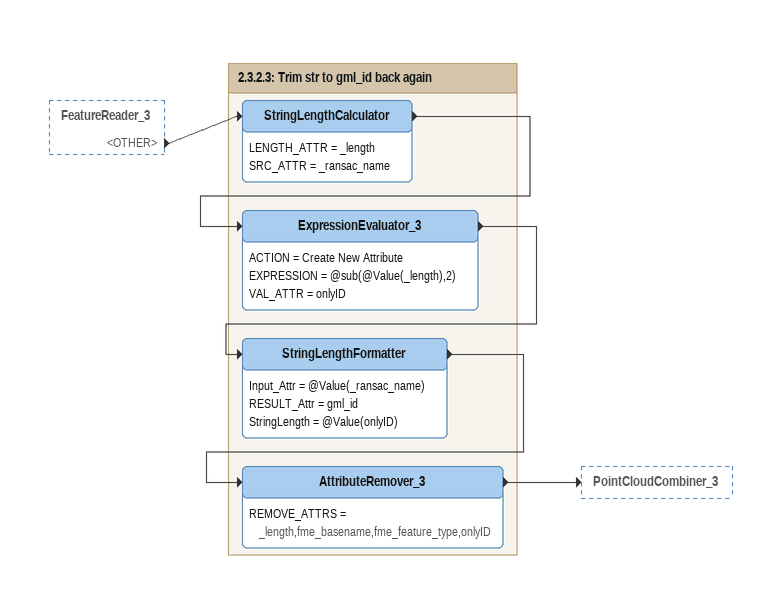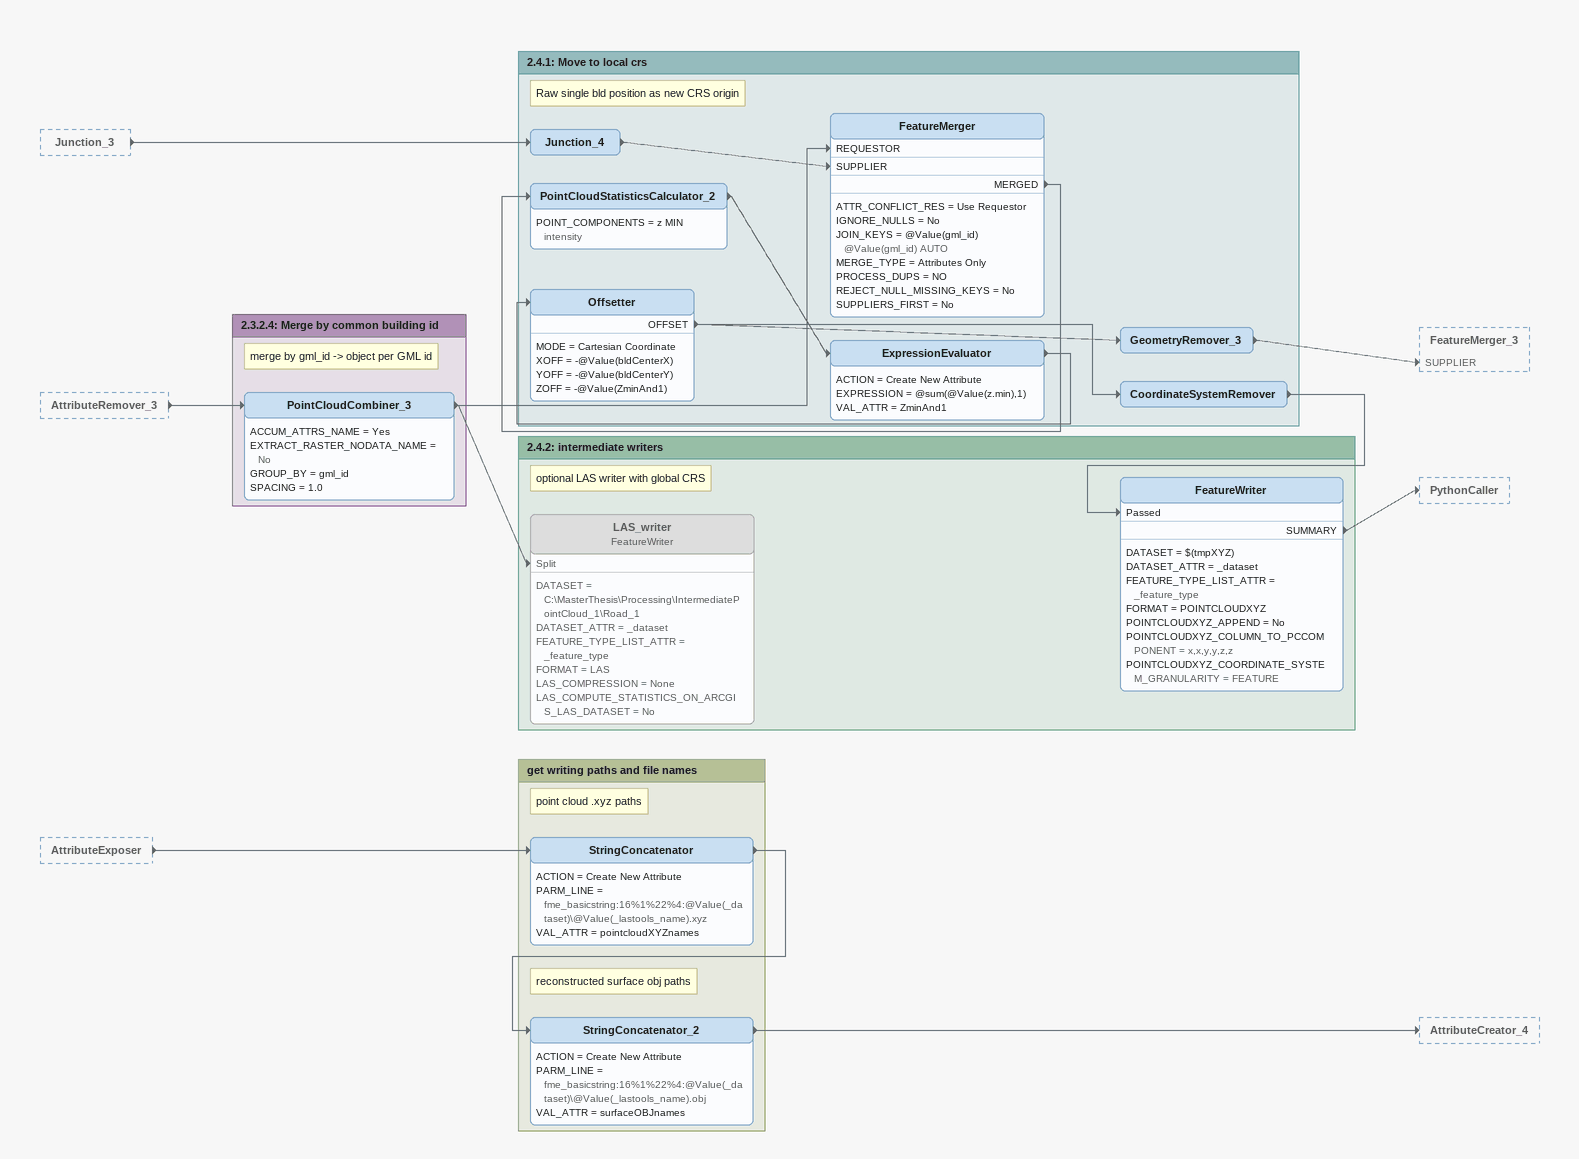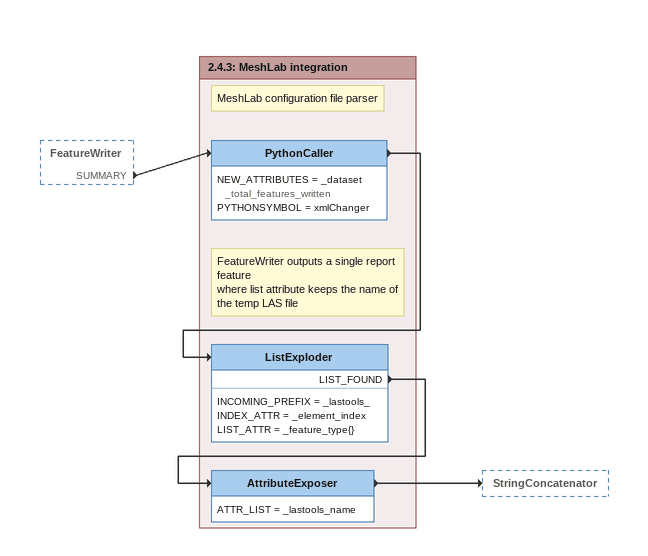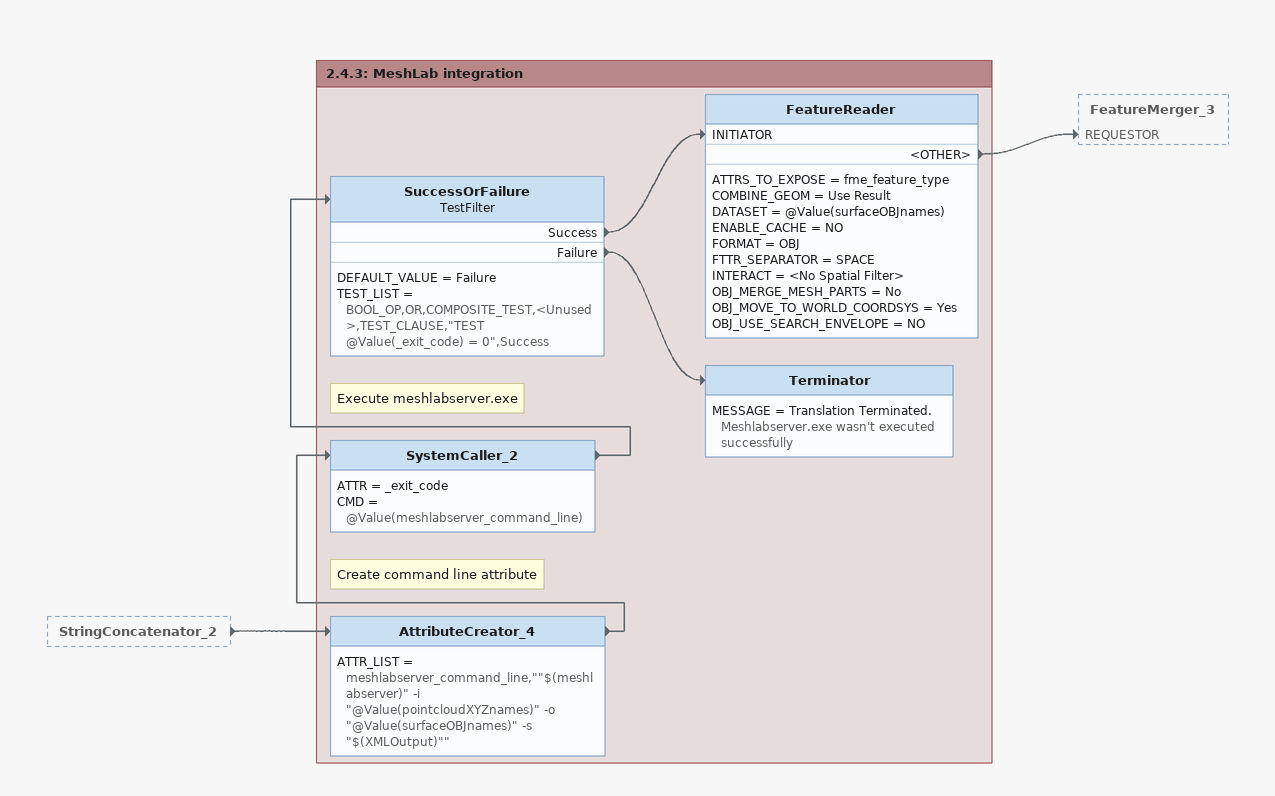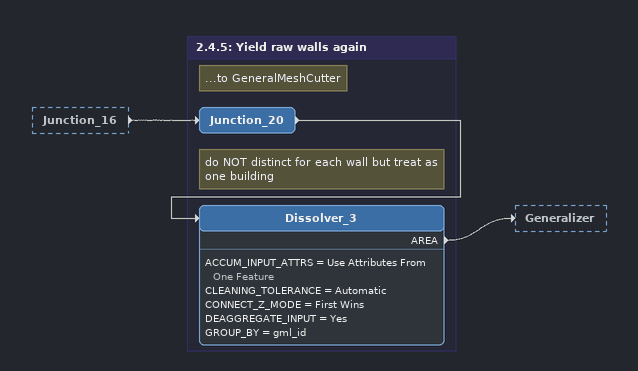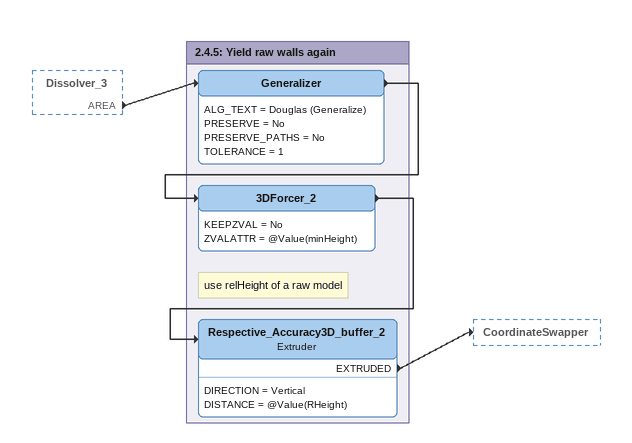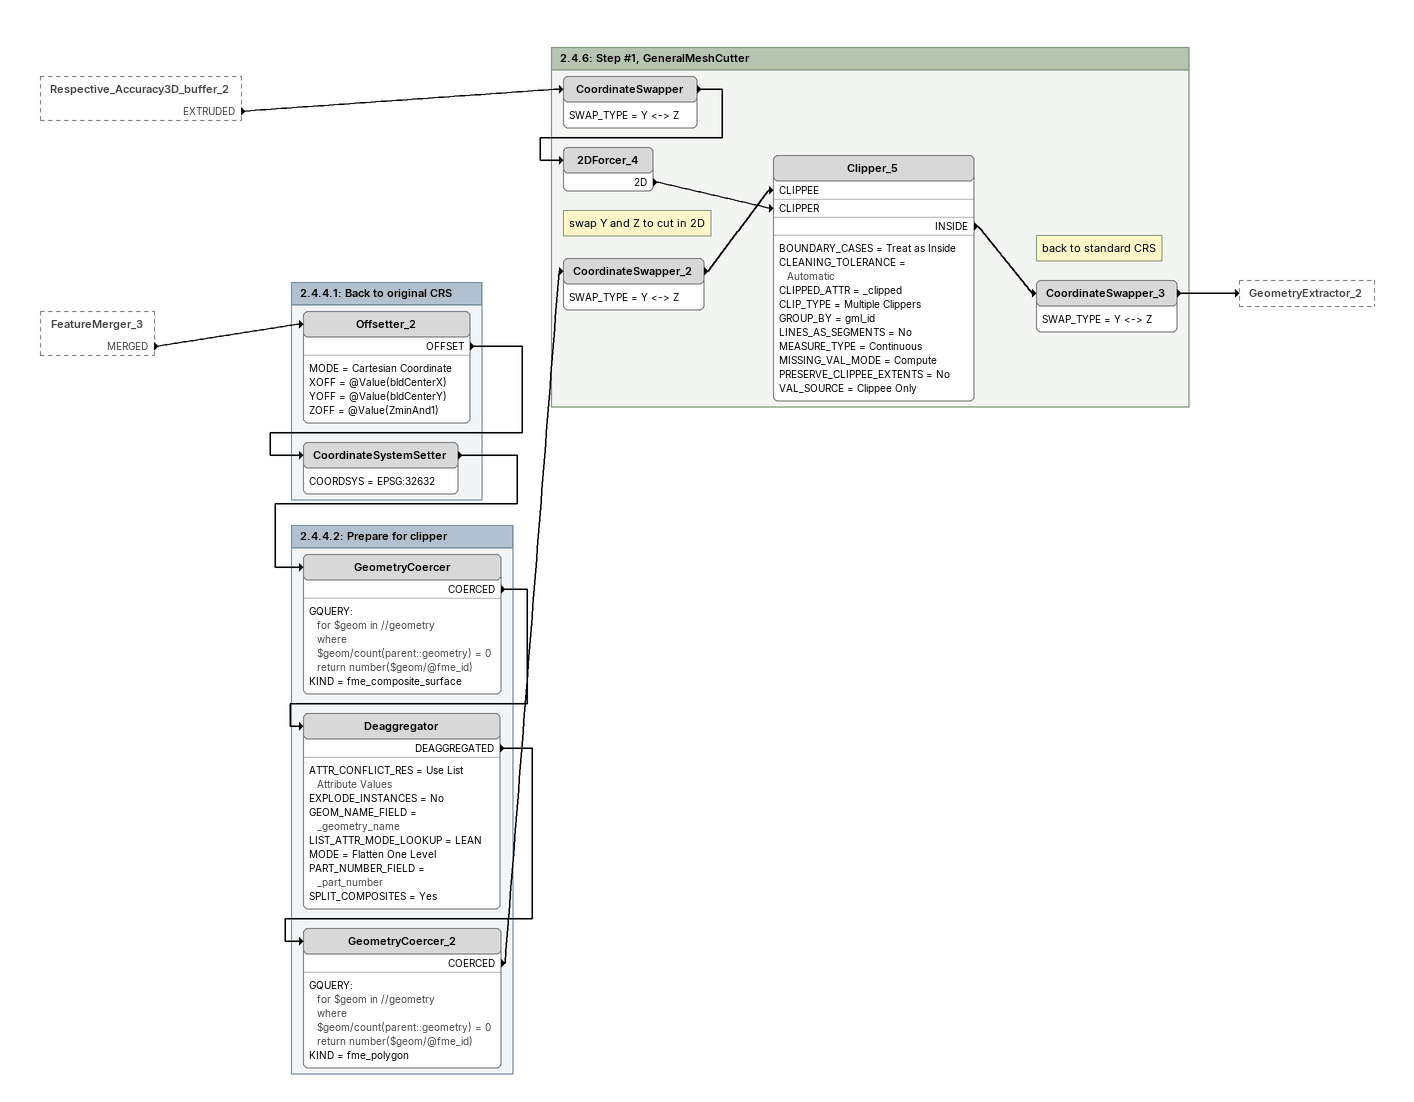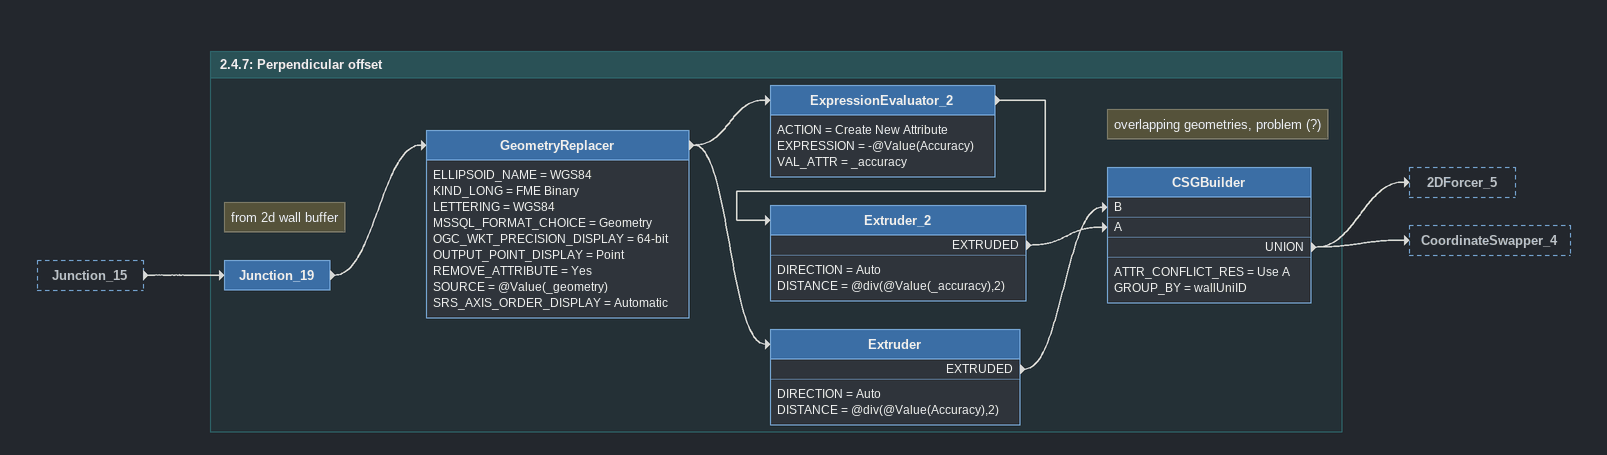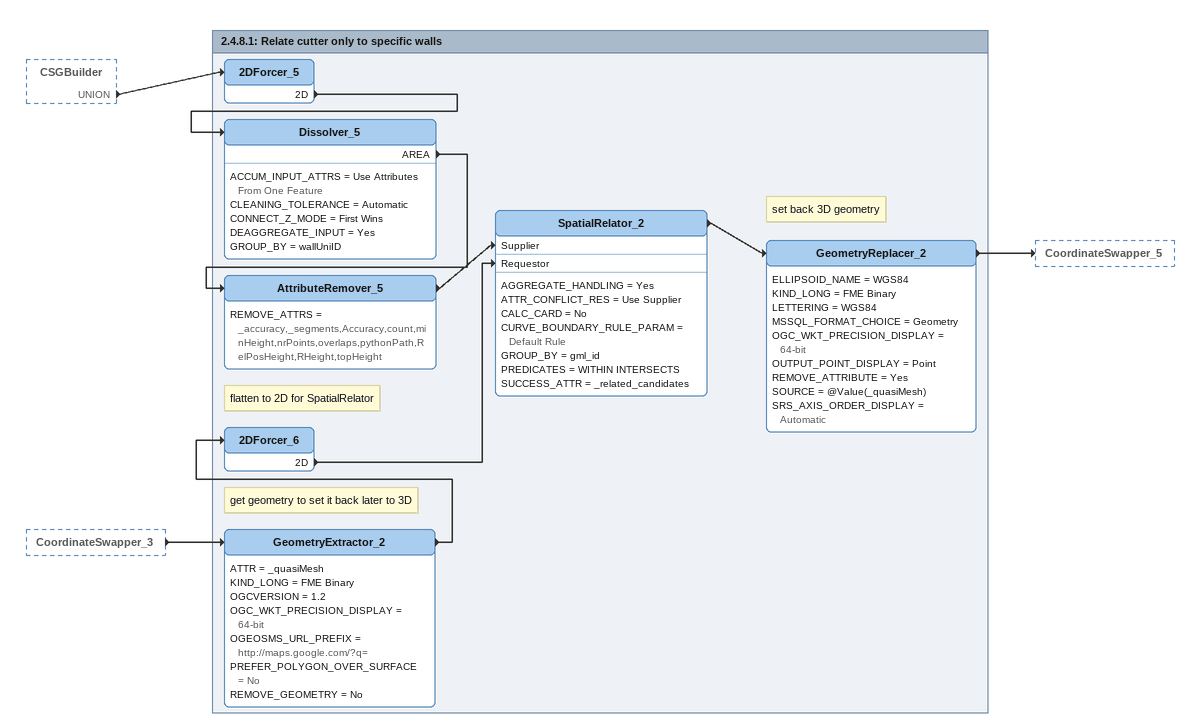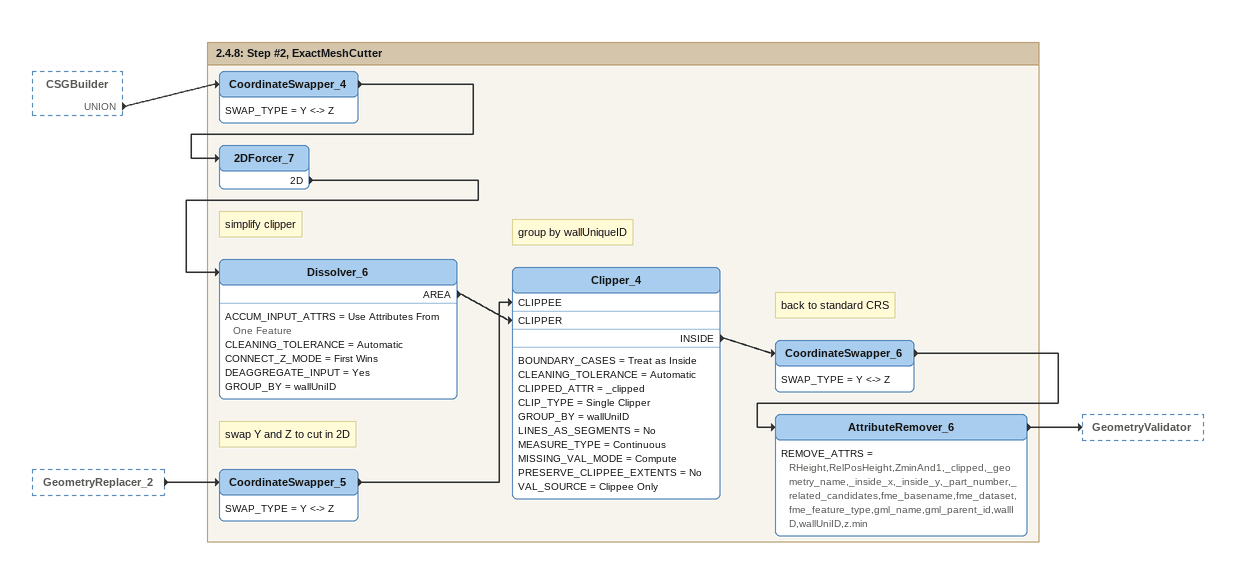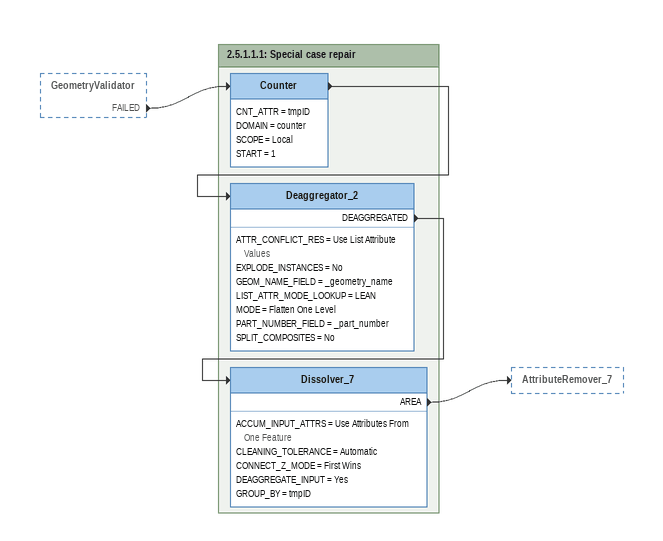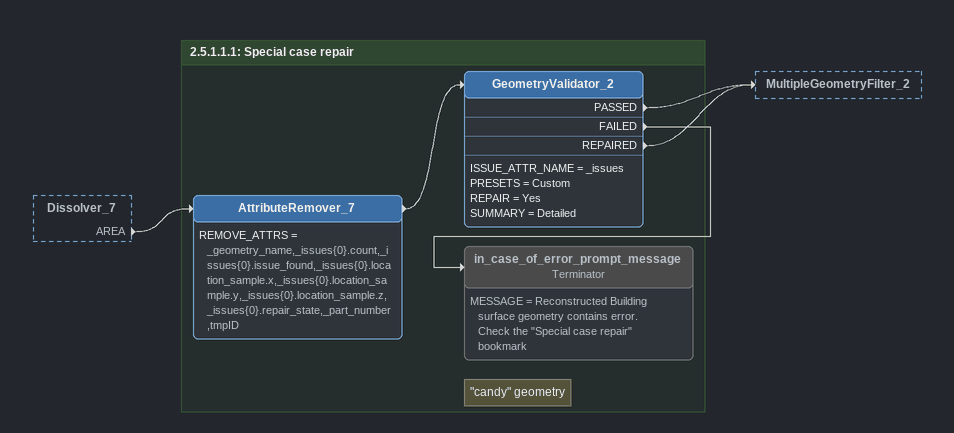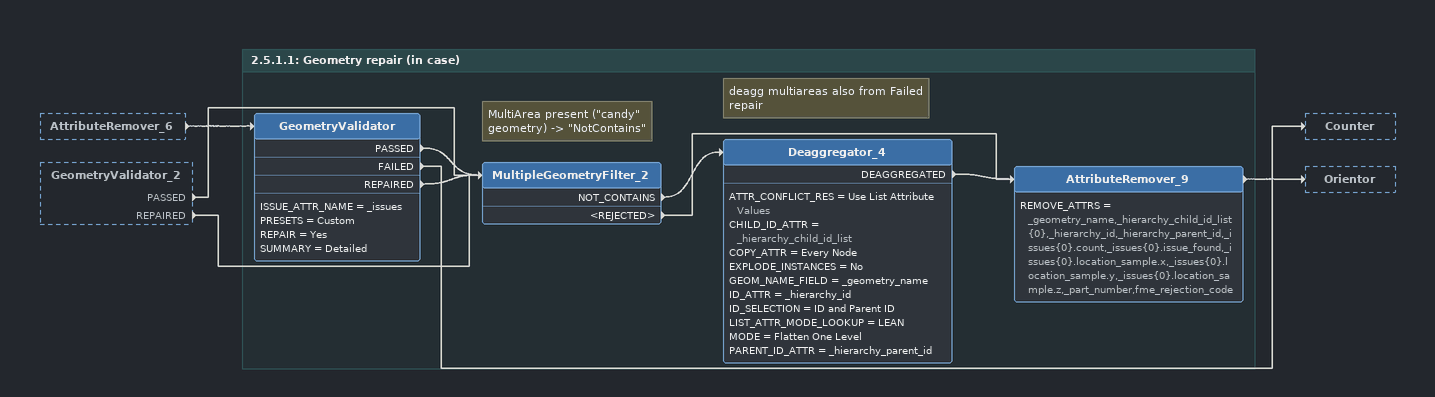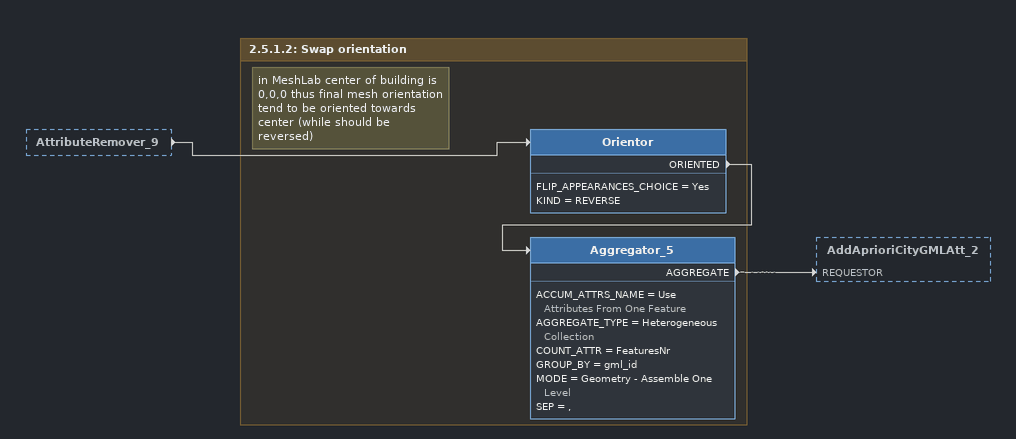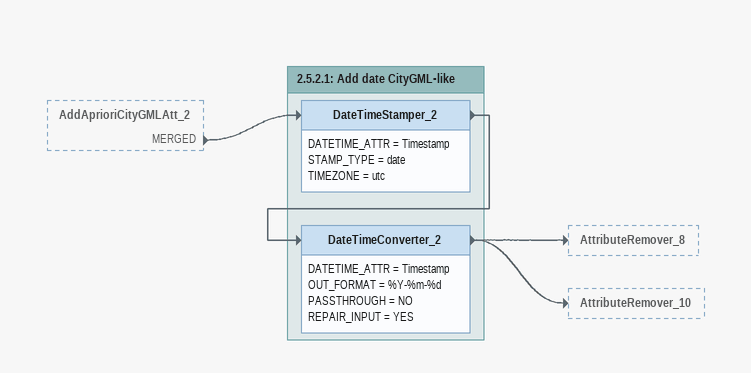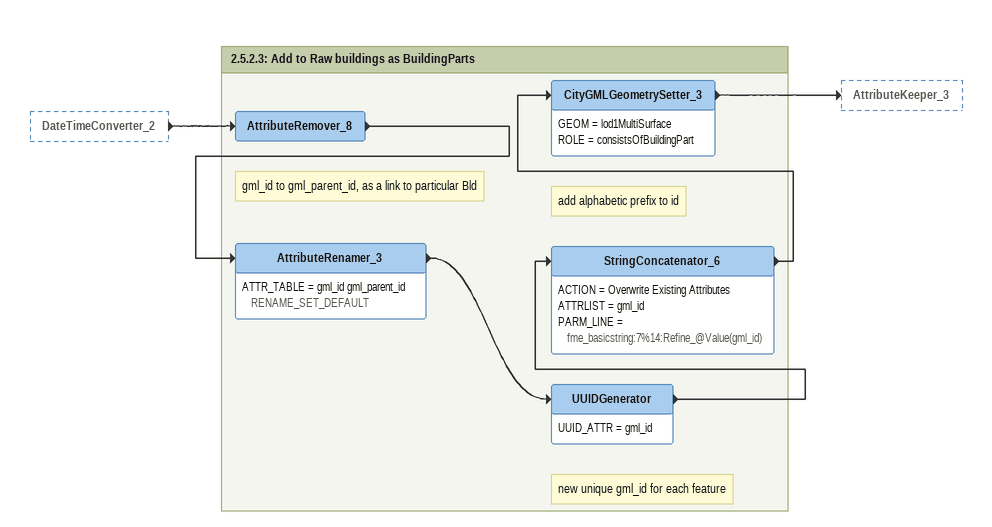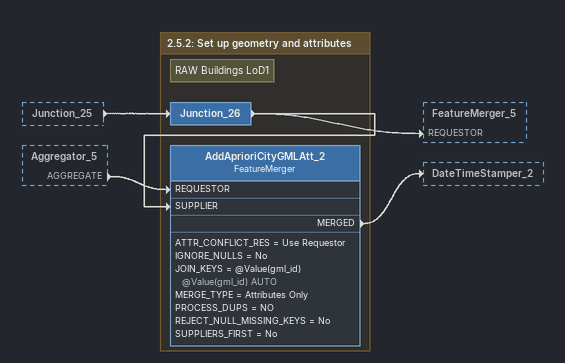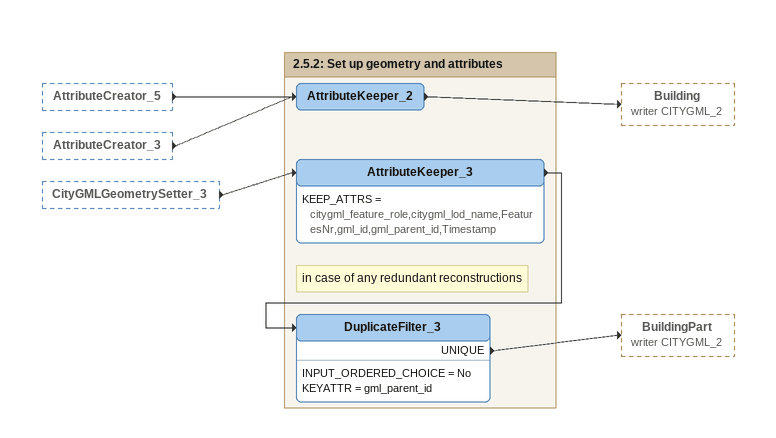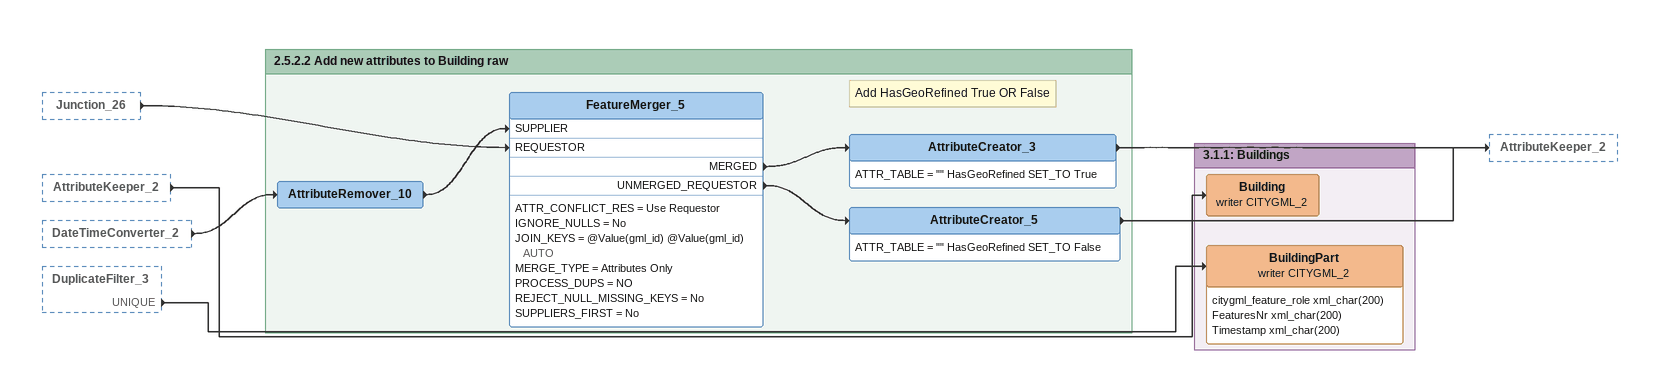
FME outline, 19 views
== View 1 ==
FeatureReader_3 [outside]
    <OTHER> -> StringLengthCalculator

Bookmark: 2.3.2.3: Trim str to gml_id back again
StringLengthCalculator
    LENGTH_ATTR = _length
    SRC_ATTR = _ransac_name
    -> ExpressionEvaluator_3
ExpressionEvaluator_3
    ACTION = Create New Attribute
    EXPRESSION = @sub(@Value(_length),2)
    VAL_ATTR = onlyID
    -> StringLengthFormatter
StringLengthFormatter
    Input_Attr = @Value(_ransac_name)
    RESULT_Attr = gml_id
    StringLength = @Value(onlyID)
    -> AttributeRemover_3
AttributeRemover_3
    REMOVE_ATTRS = _length,fme_basename,fme_feature_type,onlyID
    -> PointCloudCombiner_3

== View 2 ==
Junction_3 [outside]
    -> Junction_4
AttributeRemover_3 [outside]
    -> PointCloudCombiner_3
AttributeExposer [outside]
    -> StringConcatenator

Bookmark: 2.3.2.4: Merge by common building id
Note: merge by gml_id -> object per GML id
PointCloudCombiner_3
    ACCUM_ATTRS_NAME = Yes
    EXTRACT_RASTER_NODATA_NAME = No
    GROUP_BY = gml_id
    SPACING = 1.0
    -> FeatureMerger [REQUESTOR]
    -> LAS_writer [Split]

Bookmark: 2.4.2: intermediate writers
Note: optional LAS writer with global CRS
LAS_writer: FeatureWriter [off]
    DATASET = C:\MasterThesis\Processing\IntermediatePointCloud_1\Road_1
    DATASET_ATTR = _dataset
    FEATURE_TYPE_LIST_ATTR = _feature_type
    FORMAT = LAS
    LAS_COMPRESSION = None
    LAS_COMPUTE_STATISTICS_ON_ARCGIS_LAS_DATASET = No
FeatureWriter
    DATASET = $(tmpXYZ)
    DATASET_ATTR = _dataset
    FEATURE_TYPE_LIST_ATTR = _feature_type
    FORMAT = POINTCLOUDXYZ
    POINTCLOUDXYZ_APPEND = No
    POINTCLOUDXYZ_COLUMN_TO_PCCOMPONENT = x,x,y,y,z,z
    POINTCLOUDXYZ_COORDINATE_SYSTEM_GRANULARITY = FEATURE
    SUMMARY -> PythonCaller

Bookmark: 2.4.1: Move to local crs
Note: Raw single bld position as new CRS origin
Junction_4
    -> FeatureMerger [SUPPLIER]
FeatureMerger
    ATTR_CONFLICT_RES = Use Requestor
    IGNORE_NULLS = No
    JOIN_KEYS = @Value(gml_id) @Value(gml_id) AUTO
    MERGE_TYPE = Attributes Only
    PROCESS_DUPS = NO
    REJECT_NULL_MISSING_KEYS = No
    SUPPLIERS_FIRST = No
    MERGED -> PointCloudStatisticsCalculator_2
PointCloudStatisticsCalculator_2
    POINT_COMPONENTS = z MIN        intensity
    -> ExpressionEvaluator
ExpressionEvaluator
    ACTION = Create New Attribute
    EXPRESSION = @sum(@Value(z.min),1)
    VAL_ATTR = ZminAnd1
    -> Offsetter
Offsetter
    MODE = Cartesian Coordinate
    XOFF = -@Value(bldCenterX)
    YOFF = -@Value(bldCenterY)
    ZOFF = -@Value(ZminAnd1)
    OFFSET -> CoordinateSystemRemover
    OFFSET -> GeometryRemover_3
GeometryRemover_3
    -> FeatureMerger_3 [SUPPLIER]
CoordinateSystemRemover
    -> FeatureWriter [Passed]

Bookmark: get writing paths and file names
Note: point cloud .xyz paths
StringConcatenator
    ACTION = Create New Attribute
    PARM_LINE = fme_basicstring:16%1%22%4:@Value(_dataset)\@Value(_lastools_name).xyz
    VAL_ATTR = pointcloudXYZnames
    -> StringConcatenator_2
Note: reconstructed surface obj paths
StringConcatenator_2
    ACTION = Create New Attribute
    PARM_LINE = fme_basicstring:16%1%22%4:@Value(_dataset)\@Value(_lastools_name).obj
    VAL_ATTR = surfaceOBJnames
    -> AttributeCreator_4

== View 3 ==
FeatureWriter [outside]
    SUMMARY -> PythonCaller

Bookmark: 2.4.3: MeshLab integration
Note: MeshLab configuration file parser
PythonCaller
    NEW_ATTRIBUTES = _dataset _total_features_written
    PYTHONSYMBOL = xmlChanger
    -> ListExploder
Note: FeatureWriter outputs a single report feature / where list attribute keeps the name of the temp LAS file
ListExploder
    INCOMING_PREFIX = _lastools_
    INDEX_ATTR = _element_index
    LIST_ATTR = _feature_type{}
    LIST_FOUND -> AttributeExposer
AttributeExposer
    ATTR_LIST = _lastools_name
    -> StringConcatenator

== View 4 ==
StringConcatenator_2 [outside]
    -> AttributeCreator_4

Bookmark: 2.4.3: MeshLab integration
Note: Create command line attribute
AttributeCreator_4
    ATTR_LIST = meshlabserver_command_line,""$(meshlabserver)" -i "@Value(pointcloudXYZnames)" -o "@Value(surfaceOBJnames)" -s "$(XMLOutput)""
    -> SystemCaller_2
Note: Execute meshlabserver.exe
SystemCaller_2
    ATTR = _exit_code
    CMD = @Value(meshlabserver_command_line)
    -> SuccessOrFailure
SuccessOrFailure: TestFilter
    DEFAULT_VALUE = Failure
    TEST_LIST = BOOL_OP,OR,COMPOSITE_TEST,<Unused>,TEST_CLAUSE,"TEST @Value(_exit_code) = 0",Success
    Success -> FeatureReader [INITIATOR]
    Failure -> Terminator
FeatureReader
    ATTRS_TO_EXPOSE = fme_feature_type
    COMBINE_GEOM = Use Result
    DATASET = @Value(surfaceOBJnames)
    ENABLE_CACHE = NO
    FORMAT = OBJ
    FTTR_SEPARATOR = SPACE
    INTERACT = <No Spatial Filter>
    OBJ_MERGE_MESH_PARTS = No
    OBJ_MOVE_TO_WORLD_COORDSYS = Yes
    OBJ_USE_SEARCH_ENVELOPE = NO
    <OTHER> -> FeatureMerger_3 [REQUESTOR]
Terminator
    MESSAGE = Translation Terminated. Meshlabserver.exe wasn't executed successfully

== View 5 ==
Junction_16 [outside]
    -> Junction_20

Bookmark: 2.4.5: Yield raw walls again
Note: ...to GeneralMeshCutter
Junction_20
    -> Dissolver_3
Note: do NOT distinct for each wall but treat as one building
Dissolver_3
    ACCUM_INPUT_ATTRS = Use Attributes From One Feature
    CLEANING_TOLERANCE = Automatic
    CONNECT_Z_MODE = First Wins
    DEAGGREGATE_INPUT = Yes
    GROUP_BY = gml_id
    AREA -> Generalizer

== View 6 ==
Dissolver_3 [outside]
    AREA -> Generalizer

Bookmark: 2.4.5: Yield raw walls again
Generalizer
    ALG_TEXT = Douglas (Generalize)
    PRESERVE = No
    PRESERVE_PATHS = No
    TOLERANCE = 1
    -> 3DForcer_2
3DForcer_2
    KEEPZVAL = No
    ZVALATTR = @Value(minHeight)
    -> Respective_Accuracy3D_buffer_2
Note: use relHeight of a raw model
Respective_Accuracy3D_buffer_2: Extruder
    DIRECTION = Vertical
    DISTANCE = @Value(RHeight)
    EXTRUDED -> CoordinateSwapper

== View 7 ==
Respective_Accuracy3D_buffer_2 [outside]
    EXTRUDED -> CoordinateSwapper
FeatureMerger_3 [outside]
    MERGED -> Offsetter_2

Bookmark: 2.4.6: Step #1, GeneralMeshCutter
CoordinateSwapper
    SWAP_TYPE = Y <-> Z
    -> 2DForcer_4
2DForcer_4
    2D -> Clipper_5 [CLIPPER]
Note: swap Y and Z to cut in 2D
CoordinateSwapper_2
    SWAP_TYPE = Y <-> Z
    -> Clipper_5 [CLIPPEE]
Clipper_5
    BOUNDARY_CASES = Treat as Inside
    CLEANING_TOLERANCE = Automatic
    CLIPPED_ATTR = _clipped
    CLIP_TYPE = Multiple Clippers
    GROUP_BY = gml_id
    LINES_AS_SEGMENTS = No
    MEASURE_TYPE = Continuous
    MISSING_VAL_MODE = Compute
    PRESERVE_CLIPPEE_EXTENTS = No
    VAL_SOURCE = Clippee Only
    INSIDE -> CoordinateSwapper_3
Note: back to standard CRS
CoordinateSwapper_3
    SWAP_TYPE = Y <-> Z
    -> GeometryExtractor_2

Bookmark: 2.4.4.1: Back to original CRS
Offsetter_2
    MODE = Cartesian Coordinate
    XOFF = @Value(bldCenterX)
    YOFF = @Value(bldCenterY)
    ZOFF = @Value(ZminAnd1)
    OFFSET -> CoordinateSystemSetter
CoordinateSystemSetter
    COORDSYS = EPSG:32632
    -> GeometryCoercer

Bookmark: 2.4.4.2: Prepare for clipper
GeometryCoercer
    GQUERY:
      for $geom in //geometry
      where $geom/count(parent::geometry) = 0
      return number($geom/@fme_id)
    KIND = fme_composite_surface
    COERCED -> Deaggregator
Deaggregator
    ATTR_CONFLICT_RES = Use List Attribute Values
    EXPLODE_INSTANCES = No
    GEOM_NAME_FIELD = _geometry_name
    LIST_ATTR_MODE_LOOKUP = LEAN
    MODE = Flatten One Level
    PART_NUMBER_FIELD = _part_number
    SPLIT_COMPOSITES = Yes
    DEAGGREGATED -> GeometryCoercer_2
GeometryCoercer_2
    GQUERY:
      for $geom in //geometry
      where $geom/count(parent::geometry) = 0
      return number($geom/@fme_id)
    KIND = fme_polygon
    COERCED -> CoordinateSwapper_2

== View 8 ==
Junction_15 [outside]
    -> Junction_19

Bookmark: 2.4.7: Perpendicular offset
Note: from 2d wall buffer
Junction_19
    -> GeometryReplacer
GeometryReplacer
    ELLIPSOID_NAME = WGS84
    KIND_LONG = FME Binary
    LETTERING = WGS84
    MSSQL_FORMAT_CHOICE = Geometry
    OGC_WKT_PRECISION_DISPLAY = 64-bit
    OUTPUT_POINT_DISPLAY = Point
    REMOVE_ATTRIBUTE = Yes
    SOURCE = @Value(_geometry)
    SRS_AXIS_ORDER_DISPLAY = Automatic
    -> ExpressionEvaluator_2
    -> Extruder
ExpressionEvaluator_2
    ACTION = Create New Attribute
    EXPRESSION = -@Value(Accuracy)
    VAL_ATTR = _accuracy
    -> Extruder_2
Extruder_2
    DIRECTION = Auto
    DISTANCE = @div(@Value(_accuracy),2)
    EXTRUDED -> CSGBuilder [A]
Extruder
    DIRECTION = Auto
    DISTANCE = @div(@Value(Accuracy),2)
    EXTRUDED -> CSGBuilder [B]
Note: overlapping geometries, problem (?)
CSGBuilder
    ATTR_CONFLICT_RES = Use A
    GROUP_BY = wallUniID
    UNION -> 2DForcer_5
    UNION -> CoordinateSwapper_4

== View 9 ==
CSGBuilder [outside]
    UNION -> 2DForcer_5
CoordinateSwapper_3 [outside]
    -> GeometryExtractor_2

Bookmark: 2.4.8.1: Relate cutter only to specific walls
2DForcer_5
    2D -> Dissolver_5
Dissolver_5
    ACCUM_INPUT_ATTRS = Use Attributes From One Feature
    CLEANING_TOLERANCE = Automatic
    CONNECT_Z_MODE = First Wins
    DEAGGREGATE_INPUT = Yes
    GROUP_BY = wallUniID
    AREA -> AttributeRemover_5
AttributeRemover_5
    REMOVE_ATTRS = _accuracy,_segments,Accuracy,count,minHeight,nrPoints,overlaps,pythonPath,RelPosHeight,RHeight,topHeight
    -> SpatialRelator_2 [Supplier]
Note: get geometry to set it back later to 3D
GeometryExtractor_2
    ATTR = _quasiMesh
    KIND_LONG = FME Binary
    OGCVERSION = 1.2
    OGC_WKT_PRECISION_DISPLAY = 64-bit
    OGEOSMS_URL_PREFIX = http://maps.google.com/?q=
    PREFER_POLYGON_OVER_SURFACE = No
    REMOVE_GEOMETRY = No
    -> 2DForcer_6
Note: flatten to 2D for SpatialRelator
2DForcer_6
    2D -> SpatialRelator_2 [Requestor]
SpatialRelator_2
    AGGREGATE_HANDLING = Yes
    ATTR_CONFLICT_RES = Use Supplier
    CALC_CARD = No
    CURVE_BOUNDARY_RULE_PARAM = Default Rule
    GROUP_BY = gml_id
    PREDICATES = WITHIN INTERSECTS
    SUCCESS_ATTR = _related_candidates
    -> GeometryReplacer_2
Note: set back 3D geometry
GeometryReplacer_2
    ELLIPSOID_NAME = WGS84
    KIND_LONG = FME Binary
    LETTERING = WGS84
    MSSQL_FORMAT_CHOICE = Geometry
    OGC_WKT_PRECISION_DISPLAY = 64-bit
    OUTPUT_POINT_DISPLAY = Point
    REMOVE_ATTRIBUTE = Yes
    SOURCE = @Value(_quasiMesh)
    SRS_AXIS_ORDER_DISPLAY = Automatic
    -> CoordinateSwapper_5

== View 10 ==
CSGBuilder [outside]
    UNION -> CoordinateSwapper_4
GeometryReplacer_2 [outside]
    -> CoordinateSwapper_5

Bookmark: 2.4.8: Step #2, ExactMeshCutter
CoordinateSwapper_4
    SWAP_TYPE = Y <-> Z
    -> 2DForcer_7
2DForcer_7
    2D -> Dissolver_6
Note: simplify clipper
Dissolver_6
    ACCUM_INPUT_ATTRS = Use Attributes From One Feature
    CLEANING_TOLERANCE = Automatic
    CONNECT_Z_MODE = First Wins
    DEAGGREGATE_INPUT = Yes
    GROUP_BY = wallUniID
    AREA -> Clipper_4 [CLIPPER]
Note: swap Y and Z to cut in 2D
CoordinateSwapper_5
    SWAP_TYPE = Y <-> Z
    -> Clipper_4 [CLIPPEE]
Note: group by wallUniqueID
Clipper_4
    BOUNDARY_CASES = Treat as Inside
    CLEANING_TOLERANCE = Automatic
    CLIPPED_ATTR = _clipped
    CLIP_TYPE = Single Clipper
    GROUP_BY = wallUniID
    LINES_AS_SEGMENTS = No
    MEASURE_TYPE = Continuous
    MISSING_VAL_MODE = Compute
    PRESERVE_CLIPPEE_EXTENTS = No
    VAL_SOURCE = Clippee Only
    INSIDE -> CoordinateSwapper_6
Note: back to standard CRS
CoordinateSwapper_6
    SWAP_TYPE = Y <-> Z
    -> AttributeRemover_6
AttributeRemover_6
    REMOVE_ATTRS = RHeight,RelPosHeight,ZminAnd1,_clipped,_geometry_name,_inside_x,_inside_y,_part_number,_related_candidates,fme_basename,fme_dataset,fme_feature_type,gml_name,gml_parent_id,wallID,wallUniID,z.min
    -> GeometryValidator

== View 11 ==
GeometryValidator [outside]
    FAILED -> Counter

Bookmark: 2.5.1.1.1: Special case repair
Counter
    CNT_ATTR = tmpID
    DOMAIN = counter
    SCOPE = Local
    START = 1
    -> Deaggregator_2
Deaggregator_2
    ATTR_CONFLICT_RES = Use List Attribute Values
    EXPLODE_INSTANCES = No
    GEOM_NAME_FIELD = _geometry_name
    LIST_ATTR_MODE_LOOKUP = LEAN
    MODE = Flatten One Level
    PART_NUMBER_FIELD = _part_number
    SPLIT_COMPOSITES = No
    DEAGGREGATED -> Dissolver_7
Dissolver_7
    ACCUM_INPUT_ATTRS = Use Attributes From One Feature
    CLEANING_TOLERANCE = Automatic
    CONNECT_Z_MODE = First Wins
    DEAGGREGATE_INPUT = Yes
    GROUP_BY = tmpID
    AREA -> AttributeRemover_7

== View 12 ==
Dissolver_7 [outside]
    AREA -> AttributeRemover_7

Bookmark: 2.5.1.1.1: Special case repair
AttributeRemover_7
    REMOVE_ATTRS = _geometry_name,_issues{0}.count,_issues{0}.issue_found,_issues{0}.location_sample.x,_issues{0}.location_sample.y,_issues{0}.location_sample.z,_issues{0}.repair_state,_part_number,tmpID
    -> GeometryValidator_2
GeometryValidator_2
    ISSUE_ATTR_NAME = _issues
    PRESETS = Custom
    REPAIR = Yes
    SUMMARY = Detailed
    PASSED -> MultipleGeometryFilter_2
    FAILED -> in_case_of_error_prompt_message
    REPAIRED -> MultipleGeometryFilter_2
Note: "candy" geometry
in_case_of_error_prompt_message: Terminator [off]
    MESSAGE = Reconstructed Building surface geometry contains error. Check the "Special case repair" bookmark

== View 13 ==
AttributeRemover_6 [outside]
    -> GeometryValidator
GeometryValidator_2 [outside]
    PASSED -> MultipleGeometryFilter_2
    REPAIRED -> MultipleGeometryFilter_2

Bookmark: 2.5.1.1: Geometry repair (in case)
GeometryValidator
    ISSUE_ATTR_NAME = _issues
    PRESETS = Custom
    REPAIR = Yes
    SUMMARY = Detailed
    PASSED -> MultipleGeometryFilter_2
    FAILED -> Counter
    REPAIRED -> MultipleGeometryFilter_2
Note: MultiArea present ("candy" geometry) -> "NotContains"
MultipleGeometryFilter_2
    NOT_CONTAINS -> Deaggregator_4
    <REJECTED> -> AttributeRemover_9
Note: deagg multiareas also from Failed repair
Deaggregator_4
    ATTR_CONFLICT_RES = Use List Attribute Values
    CHILD_ID_ATTR = _hierarchy_child_id_list
    COPY_ATTR = Every Node
    EXPLODE_INSTANCES = No
    GEOM_NAME_FIELD = _geometry_name
    ID_ATTR = _hierarchy_id
    ID_SELECTION = ID and Parent ID
    LIST_ATTR_MODE_LOOKUP = LEAN
    MODE = Flatten One Level
    PARENT_ID_ATTR = _hierarchy_parent_id
    DEAGGREGATED -> AttributeRemover_9
AttributeRemover_9
    REMOVE_ATTRS = _geometry_name,_hierarchy_child_id_list{0},_hierarchy_id,_hierarchy_parent_id,_issues{0}.count,_issues{0}.issue_found,_issues{0}.location_sample.x,_issues{0}.location_sample.y,_issues{0}.location_sample.z,_part_number,fme_rejection_code
    -> Orientor

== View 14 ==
AttributeRemover_9 [outside]
    -> Orientor

Bookmark: 2.5.1.2: Swap orientation
Note: in MeshLab center of building is 0,0,0 thus final mesh orientation tend to be oriented towards center (while should be reversed)
Orientor
    FLIP_APPEARANCES_CHOICE = Yes
    KIND = REVERSE
    ORIENTED -> Aggregator_5
Aggregator_5
    ACCUM_ATTRS_NAME = Use Attributes From One Feature
    AGGREGATE_TYPE = Heterogeneous Collection
    COUNT_ATTR = FeaturesNr
    GROUP_BY = gml_id
    MODE = Geometry - Assemble One Level
    SEP = ,
    AGGREGATE -> AddAprioriCityGMLAtt_2 [REQUESTOR]

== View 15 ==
AddAprioriCityGMLAtt_2 [outside]
    MERGED -> DateTimeStamper_2

Bookmark: 2.5.2.1: Add date CityGML-like
DateTimeStamper_2
    DATETIME_ATTR = Timestamp
    STAMP_TYPE = date
    TIMEZONE = utc
    -> DateTimeConverter_2
DateTimeConverter_2
    DATETIME_ATTR = Timestamp
    OUT_FORMAT = %Y-%m-%d
    PASSTHROUGH = NO
    REPAIR_INPUT = YES
    -> AttributeRemover_8
    -> AttributeRemover_10

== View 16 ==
DateTimeConverter_2 [outside]
    -> AttributeRemover_8

Bookmark: 2.5.2.3: Add to Raw buildings as BuildingParts
AttributeRemover_8
    -> AttributeRenamer_3
Note: gml_id to gml_parent_id, as a link to particular Bld
AttributeRenamer_3
    ATTR_TABLE = gml_id gml_parent_id RENAME_SET_DEFAULT
    -> UUIDGenerator
Note: new unique gml_id for each feature
UUIDGenerator
    UUID_ATTR = gml_id
    -> StringConcatenator_6
Note: add alphabetic prefix to id
StringConcatenator_6
    ACTION = Overwrite Existing Attributes
    ATTRLIST = gml_id
    PARM_LINE = fme_basicstring:7%14:Refine_@Value(gml_id)
    -> CityGMLGeometrySetter_3
CityGMLGeometrySetter_3
    GEOM = lod1MultiSurface
    ROLE = consistsOfBuildingPart
    -> AttributeKeeper_3

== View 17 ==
Junction_25 [outside]
    -> Junction_26
Aggregator_5 [outside]
    AGGREGATE -> AddAprioriCityGMLAtt_2 [REQUESTOR]

Bookmark: 2.5.2: Set up geometry and attributes
Note: RAW Buildings LoD1
Junction_26
    -> FeatureMerger_5 [REQUESTOR]
    -> AddAprioriCityGMLAtt_2 [SUPPLIER]
AddAprioriCityGMLAtt_2: FeatureMerger
    ATTR_CONFLICT_RES = Use Requestor
    IGNORE_NULLS = No
    JOIN_KEYS = @Value(gml_id) @Value(gml_id) AUTO
    MERGE_TYPE = Attributes Only
    PROCESS_DUPS = NO
    REJECT_NULL_MISSING_KEYS = No
    SUPPLIERS_FIRST = No
    MERGED -> DateTimeStamper_2

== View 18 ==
AttributeCreator_5 [outside]
    -> AttributeKeeper_2
AttributeCreator_3 [outside]
    -> AttributeKeeper_2
CityGMLGeometrySetter_3 [outside]
    -> AttributeKeeper_3

Bookmark: 2.5.2: Set up geometry and attributes
AttributeKeeper_2
    -> Building (writer CITYGML_2)
AttributeKeeper_3
    KEEP_ATTRS = citygml_feature_role,citygml_lod_name,FeaturesNr,gml_id,gml_parent_id,Timestamp
    -> DuplicateFilter_3
Note: in case of any redundant reconstructions
DuplicateFilter_3
    INPUT_ORDERED_CHOICE = No
    KEYATTR = gml_parent_id
    UNIQUE -> BuildingPart (writer CITYGML_2)

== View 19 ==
Junction_26 [outside]
    -> FeatureMerger_5 [REQUESTOR]
AttributeKeeper_2 [outside]
    -> Building (writer CITYGML_2)
DateTimeConverter_2 [outside]
    -> AttributeRemover_10
DuplicateFilter_3 [outside]
    UNIQUE -> BuildingPart (writer CITYGML_2)

Bookmark: 2.5.2.2 Add new attributes to Building raw
AttributeRemover_10
    -> FeatureMerger_5 [SUPPLIER]
FeatureMerger_5
    ATTR_CONFLICT_RES = Use Requestor
    IGNORE_NULLS = No
    JOIN_KEYS = @Value(gml_id) @Value(gml_id) AUTO
    MERGE_TYPE = Attributes Only
    PROCESS_DUPS = NO
    REJECT_NULL_MISSING_KEYS = No
    SUPPLIERS_FIRST = No
    MERGED -> AttributeCreator_3
    UNMERGED_REQUESTOR -> AttributeCreator_5
Note: Add HasGeoRefined True OR False
AttributeCreator_3
    ATTR_TABLE = "" HasGeoRefined SET_TO True
    -> AttributeKeeper_2
AttributeCreator_5
    ATTR_TABLE = "" HasGeoRefined SET_TO False
    -> AttributeKeeper_2

Bookmark: 3.1.1: Buildings
Building (writer CITYGML_2)
BuildingPart (writer CITYGML_2)
    attributes: citygml_feature_role xml_char(200), FeaturesNr xml_char(200), Timestamp xml_char(200)
